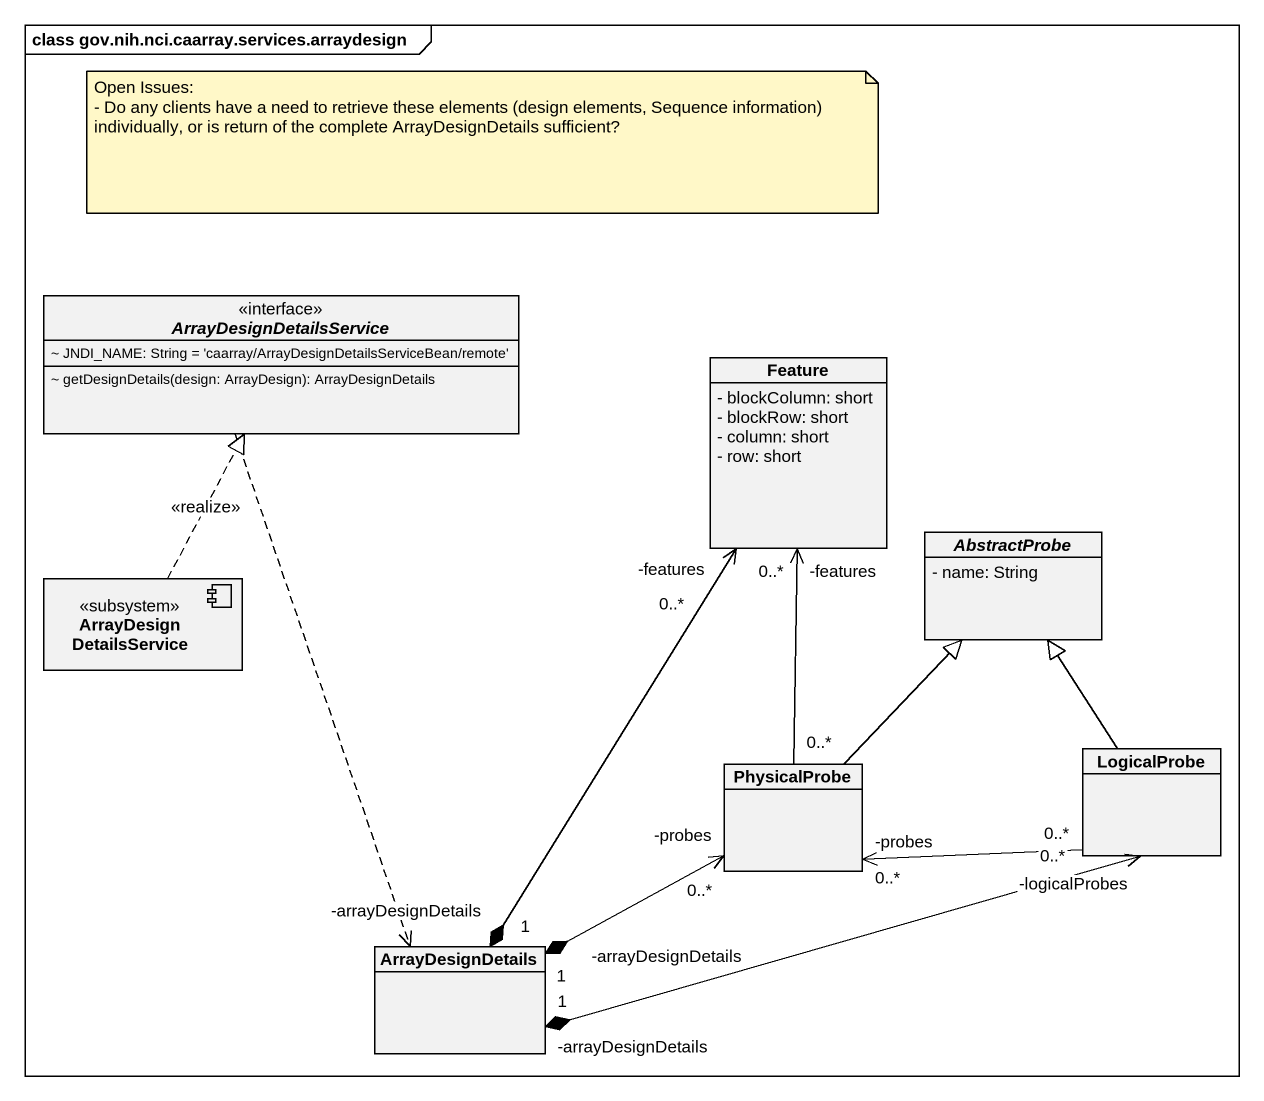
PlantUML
@startuml
mainframe class gov.nih.nci.caarray.services.arraydesign
allowmixing
hide circle
hide empty members
skinparam classAttributeIconSize 0
interface ArrayDesignDetailsService <<interface>> {
  ~ JNDI_NAME: String = 'caarray/ArrayDesignDetailsServiceBean/remote'
  ~ getDesignDetails(design: ArrayDesign): ArrayDesignDetails
}
class Feature {
  - blockColumn: short
  - blockRow: short
  - column: short
  - row: short
}
abstract class AbstractProbe {
  - name: String
}
component "ArrayDesignDetailsService" as ArrayDesignDetailsService_2 <<subsystem>>
class PhysicalProbe
class LogicalProbe
class ArrayDesignDetails
ArrayDesignDetailsService ..> ArrayDesignDetails
Feature "-features\n0..*" <-- "0..*" PhysicalProbe
ArrayDesignDetailsService_2 .up.|> ArrayDesignDetailsService : <<realize>>
PhysicalProbe -up-|> AbstractProbe
PhysicalProbe "-probes\n0..*" <-right- "0..*" LogicalProbe
LogicalProbe -up-|> AbstractProbe
ArrayDesignDetails "-arrayDesignDetails\n1" *-up-> "-features\n0..*" Feature
ArrayDesignDetails "-arrayDesignDetails\n1" *-right-> "-probes\n0..*" PhysicalProbe
ArrayDesignDetails "-arrayDesignDetails\n1" *-right-> "-logicalProbes\n0..*" LogicalProbe
note as N1
  Open Issues:
  - Do any clients have a need to retrieve these elements (design elements, Sequence information) individually, or is return of the complete ArrayDesignDetails sufficient?
end note
@enduml
